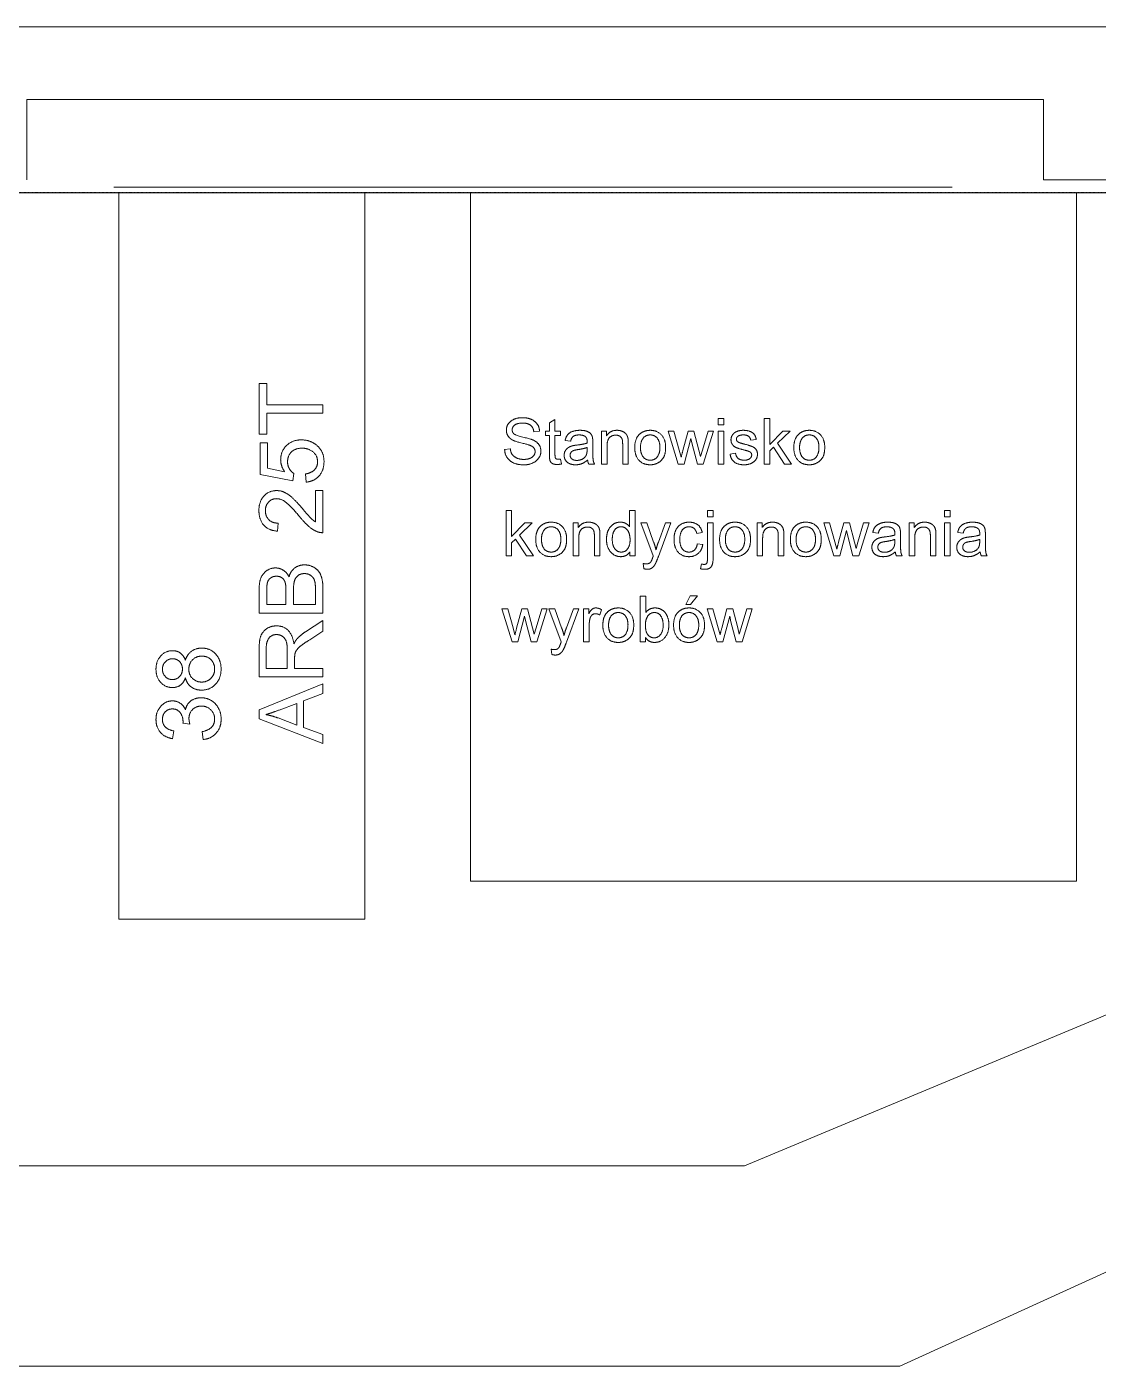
# Model space of a CAD drawing. Header units: millimetres. Extents: x 0 to 134522, y -47271 to 15049.
# Drawn here: x 99234 to 105116, y -36452 to -29100 of the extents above; entities that cross this region are included whole.
import ezdxf

# ---------------------------------------------------------------- set-up
doc = ezdxf.new("R2010")
doc.units = ezdxf.units.MM
doc.header["$MEASUREMENT"] = 0
doc.linetypes.add('DASHED', pattern=[6, 3, -3])
doc.layers.add('Layer0000', color=7, linetype='Continuous', lineweight=20)

msp = doc.modelspace()

# ---------------------------------------------------------------- linework, layer by layer
at = {"layer": 'Layer0000', "color": 7, "linetype": 'Continuous', "lineweight": 20}
for p, q in [((111267.5, -29100), (91318, -29100)), ((99234.9, -29940), (99234.9, -29500)), ((99234.9, -29500), (104814.9, -29500)), ((104814.9, -29500), (104814.9, -29940)), ((104814.9, -29940), (105234.9, -29940))]:
    msp.add_line(p, q, dxfattribs=at)
at = {"layer": 'Layer0000', "color": 7, "linetype": 'Continuous', "lineweight": 5}
for p, q in [((99711.6, -29980.6), (104314.4, -29980.6)), ((99739.7, -30011), (101089.7, -30011)), ((99739.7, -33997.6), (99739.7, -30011)), ((101089.7, -30011), (101089.7, -33997.6)), ((104996.5, -30011), (101669.8, -30011)), ((101669.8, -30011), (101669.8, -33789.9)), ((104996.5, -33789.9), (104996.5, -30011)), ((100509.8, -31336.2), (100509.8, -31058.8)), ((100509.8, -31058.8), (100551.1, -31058.8)), ((100551.1, -31058.8), (100551.1, -31174.6)), ((100551.1, -31174.6), (100859.8, -31174.6)), ((100859.8, -31220.9), (100551.1, -31220.9)), ((100551.1, -31220.9), (100551.1, -31336.2)), ((100859.8, -31220.9), (100859.8, -31174.6)), ((102103.2, -31274), (102133.7, -31255.6)), ((102103.2, -31318.8), (102103.2, -31274)), ((102133.7, -31255.6), (102133.7, -31318.8)), ((103029.6, -31285.3), (103029.6, -31250)), ((103029.6, -31250), (103060.3, -31250)), ((103029.6, -31285.3), (103060.3, -31285.3)), ((103060.3, -31250), (103060.3, -31285.3)), ((103281.8, -31499.9), (103281.8, -31250)), ((103281.8, -31250), (103312.5, -31250)), ((103312.5, -31250), (103312.5, -31392.5)), ((100551.1, -31336.2), (100509.8, -31336.2)), ((100514.6, -31557.8), (100514.6, -31383.7)), ((100514.6, -31383.7), (100555.7, -31383.7)), ((100555.7, -31383.7), (100555.7, -31523.4)), ((102048.8, -31320.4), (102017.1, -31322.8)), ((102080.7, -31342.7), (102080.7, -31318.8)), ((102080.7, -31318.8), (102103.2, -31318.8)), ((102103.2, -31342.7), (102080.7, -31342.7)), ((102103.2, -31446.9), (102103.2, -31342.7)), ((102133.7, -31318.8), (102164.5, -31318.8)), ((102164.5, -31342.7), (102133.7, -31342.7)), ((102133.7, -31342.7), (102133.7, -31448.6)), ((102164.5, -31318.8), (102164.5, -31342.7)), ((102219.4, -31374.6), (102189.4, -31370.5)), ((102341.2, -31383.1), (102341.2, -31424.1)), ((102388.8, -31499.9), (102388.8, -31318.8)), ((102388.8, -31318.8), (102416.4, -31318.8)), ((102416.4, -31318.8), (102416.4, -31344.6)), ((102505.2, -31499.9), (102505.2, -31389.8)), ((102535.9, -31388.6), (102535.9, -31499.9)), ((102810.6, -31499.9), (102755.2, -31318.8)), ((102755.2, -31318.8), (102786.9, -31318.8)), ((102786.9, -31318.8), (102815.7, -31423.4)), ((102835.8, -31424.9), (102864.7, -31318.8)), ((102879.3, -31360.6), (102842.7, -31499.9)), ((102864.7, -31318.8), (102896.2, -31318.8)), ((102886.3, -31391.5), (102879.3, -31360.6)), ((102915.1, -31499.9), (102886.3, -31391.5)), ((102896.2, -31318.8), (102923.3, -31423.9)), ((102942.8, -31423.5), (102973.8, -31318.8)), ((103003.6, -31318.8), (102947, -31499.9)), ((102973.8, -31318.8), (103003.6, -31318.8)), ((103029.6, -31499.9), (103029.6, -31318.8)), ((103029.6, -31318.8), (103060.3, -31318.8)), ((103060.3, -31318.8), (103060.3, -31499.9)), ((103238.3, -31365.6), (103208.2, -31369.7)), ((103312.5, -31392.5), (103385.1, -31318.8)), ((103424.8, -31318.8), (103355.6, -31386)), ((103355.6, -31386), (103431.8, -31499.9)), ((103385.1, -31318.8), (103424.8, -31318.8)), ((101857.3, -31419.6), (101888.5, -31416.9)), ((102310.2, -31409.1), (102310.2, -31420.3)), ((102419.5, -31401), (102419.5, -31499.9)), ((102815.7, -31423.4), (102826.5, -31462.3)), ((102923.3, -31423.9), (102932.4, -31458.5)), ((102932.4, -31458.5), (102942.8, -31423.5)), ((103094.7, -31445.9), (103125, -31441.1)), ((103334.1, -31407.3), (103312.5, -31428.1)), ((103312.5, -31428.1), (103312.5, -31499.9)), ((103394, -31499.9), (103334.1, -31407.3)), ((100555.7, -31523.4), (100649.7, -31542.2)), ((102164.5, -31472.5), (102169, -31499.6)), ((102350.9, -31499.9), (102318.9, -31499.9)), ((102388.8, -31499.9), (102419.5, -31499.9)), ((102535.9, -31499.9), (102505.2, -31499.9)), ((102810.6, -31499.9), (102842.7, -31499.9)), ((102947, -31499.9), (102915.1, -31499.9)), ((103029.6, -31499.9), (103060.3, -31499.9)), ((103281.8, -31499.9), (103312.5, -31499.9)), ((103431.8, -31499.9), (103394, -31499.9)), ((100694.4, -31591.7), (100514.6, -31557.8)), ((100699.6, -31551.3), (100694.4, -31591.7)), ((100768.1, -31599.3), (100764.3, -31554.2)), ((100818.5, -31645.4), (100859.8, -31645.4)), ((100818.5, -31645.4), (100818.5, -31817)), ((100859.8, -31645.4), (100859.8, -31876.7)), ((101864.8, -32004.3), (101864.8, -31754.3)), ((101864.8, -31754.3), (101895.5, -31754.3)), ((101895.5, -31754.3), (101895.5, -31896.9)), ((102543.1, -31844), (102543.1, -31754.3)), ((102543.1, -31754.3), (102573.7, -31754.3)), ((102573.7, -31754.3), (102573.7, -32004.3)), ((102971, -31790), (102971, -31754.3)), ((102971, -31754.3), (103001.7, -31754.3)), ((103001.7, -31754.3), (103001.7, -31790)), ((104272.2, -31789.6), (104272.2, -31754.3)), ((104272.2, -31754.3), (104302.9, -31754.3)), ((104302.9, -31754.3), (104302.9, -31789.6)), ((100614.2, -31824.4), (100609.6, -31868.6)), ((101895.5, -31896.9), (101968.1, -31823.2)), ((102007.9, -31823.2), (101938.6, -31890.4)), ((101968.1, -31823.2), (102007.9, -31823.2)), ((102233.5, -32004.3), (102233.5, -31823.2)), ((102233.5, -31823.2), (102261.1, -31823.2)), ((102261.1, -31823.2), (102261.1, -31849)), ((102673.2, -32004.6), (102604.5, -31823.2)), ((102604.5, -31823.2), (102637.6, -31823.2)), ((102637.6, -31823.2), (102675.3, -31928.1)), ((102701, -31928.8), (102739.7, -31823.2)), ((102770.4, -31823.2), (102701.5, -32007.4)), ((102739.7, -31823.2), (102770.4, -31823.2)), ((102971, -31790), (103001.7, -31790)), ((102971, -32013.5), (102971, -31823.2)), ((102971, -31823.2), (103001.7, -31823.2)), ((103001.7, -31823.2), (103001.7, -32014.2)), ((103243, -32004.3), (103243, -31823.2)), ((103243, -31823.2), (103270.6, -31823.2)), ((103270.6, -31823.2), (103270.6, -31849)), ((103664.8, -32004.3), (103609.4, -31823.2)), ((103609.4, -31823.2), (103641.1, -31823.2)), ((103641.1, -31823.2), (103669.9, -31927.7)), ((103690.1, -31929.3), (103718.9, -31823.2)), ((103718.9, -31823.2), (103750.4, -31823.2)), ((103750.4, -31823.2), (103777.5, -31928.2)), ((103797, -31927.9), (103828, -31823.2)), ((103857.9, -31823.2), (103801.2, -32004.3)), ((103828, -31823.2), (103857.9, -31823.2)), ((104077.8, -32004.3), (104077.8, -31823.2)), ((104077.8, -31823.2), (104105.5, -31823.2)), ((104105.5, -31823.2), (104105.5, -31849)), ((104272.2, -31789.6), (104302.9, -31789.6)), ((104272.2, -32004.3), (104272.2, -31823.2)), ((104272.2, -31823.2), (104302.9, -31823.2)), ((104302.9, -31823.2), (104302.9, -32004.3)), ((101938.6, -31890.4), (102014.9, -32004.3)), ((102264.2, -31905.4), (102264.2, -32004.3)), ((102350, -32004.3), (102350, -31894.1)), ((102380.6, -31892.9), (102380.6, -32004.3)), ((102942, -31876.4), (102912.2, -31881)), ((103273.7, -31905.4), (103273.7, -32004.3)), ((103359.4, -32004.3), (103359.4, -31894.1)), ((103390.1, -31892.9), (103390.1, -32004.3)), ((103733.5, -31865), (103696.9, -32004.3)), ((103740.5, -31895.8), (103733.5, -31865)), ((103769.4, -32004.3), (103740.5, -31895.8)), ((103908.5, -31879), (103878.5, -31874.9)), ((104030.3, -31887.5), (104030.3, -31928.4)), ((104108.5, -31905.4), (104108.5, -32004.3)), ((104194.3, -32004.3), (104194.3, -31894.1)), ((104225, -31892.9), (104225, -32004.3)), ((104374.5, -31879), (104344.5, -31874.9)), ((104496.3, -31887.5), (104496.3, -31928.4)), ((101917.2, -31911.7), (101895.5, -31932.5)), ((101895.5, -31932.5), (101895.5, -32004.3)), ((101977, -32004.3), (101917.2, -31911.7)), ((102914.7, -31938), (102944.9, -31941.9)), ((103669.9, -31927.7), (103680.7, -31966.6)), ((103777.5, -31928.2), (103786.6, -31962.9)), ((103786.6, -31962.9), (103797, -31927.9)), ((103999.2, -31913.4), (103999.2, -31924.7)), ((104465.2, -31913.4), (104465.2, -31924.7)), ((101864.8, -32004.3), (101895.5, -32004.3)), ((102014.9, -32004.3), (101977, -32004.3)), ((102233.5, -32004.3), (102264.2, -32004.3)), ((102380.6, -32004.3), (102350, -32004.3)), ((102545.2, -32004.3), (102545.2, -31981.4)), ((102545.2, -32004.3), (102573.7, -32004.3)), ((102620.6, -32074), (102617.1, -32045.2)), ((102932.2, -32074.5), (102938, -32048.5)), ((103243, -32004.3), (103273.7, -32004.3)), ((103390.1, -32004.3), (103359.4, -32004.3)), ((103664.8, -32004.3), (103696.9, -32004.3)), ((103801.2, -32004.3), (103769.4, -32004.3)), ((104040, -32004.3), (104007.9, -32004.3)), ((104077.8, -32004.3), (104108.5, -32004.3)), ((104225, -32004.3), (104194.3, -32004.3)), ((104272.2, -32004.3), (104302.9, -32004.3)), ((104506, -32004.3), (104473.9, -32004.3)), ((100509.8, -32317.6), (100509.8, -32186.3)), ((100656.9, -32271.2), (100656.9, -32195.6)), ((100698.2, -32190.3), (100698.2, -32271.2)), ((100818.5, -32271.2), (100818.5, -32184.1)), ((100859.8, -32317.6), (100859.8, -32184.1)), ((100551.1, -32201.3), (100551.1, -32271.2)), ((100656.9, -32271.2), (100551.1, -32271.2)), ((100818.5, -32271.2), (100698.2, -32271.2)), ((102601.9, -32474.9), (102601.9, -32225)), ((102601.9, -32225), (102632.5, -32225)), ((102632.5, -32225), (102632.5, -32314.1)), ((102852.7, -32271.3), (102875.4, -32223.6)), ((102852.7, -32271.3), (102878.1, -32271.3)), ((102875.4, -32223.6), (102915.6, -32223.6)), ((102915.6, -32223.6), (102878.1, -32271.3)), ((100859.8, -32317.6), (100509.8, -32317.6)), ((101898.1, -32474.9), (101842.6, -32293.8)), ((101842.6, -32293.8), (101874.4, -32293.8)), ((101874.4, -32293.8), (101903.2, -32398.4)), ((101923.3, -32399.9), (101952.1, -32293.8)), ((101966.8, -32335.6), (101930.1, -32474.9)), ((101952.1, -32293.8), (101983.7, -32293.8)), ((101973.8, -32366.5), (101966.8, -32335.6)), ((101983.7, -32293.8), (102010.8, -32398.9)), ((102030.2, -32398.5), (102061.2, -32293.8)), ((102091.1, -32293.8), (102034.5, -32474.9)), ((102061.2, -32293.8), (102091.1, -32293.8)), ((102168.2, -32475.3), (102099.5, -32293.8)), ((102099.5, -32293.8), (102132.5, -32293.8)), ((102132.5, -32293.8), (102170.2, -32398.7)), ((102196, -32399.4), (102234.7, -32293.8)), ((102265.4, -32293.8), (102196.5, -32478)), ((102234.7, -32293.8), (102265.4, -32293.8)), ((102291.1, -32474.9), (102291.1, -32293.8)), ((102291.1, -32293.8), (102318.8, -32293.8)), ((102318.8, -32293.8), (102318.8, -32321.3)), ((102389.5, -32299.6), (102379, -32328.1)), ((103023.9, -32474.9), (102968.5, -32293.8)), ((102968.5, -32293.8), (103000.2, -32293.8)), ((103000.2, -32293.8), (103029, -32398.4)), ((103049.1, -32399.9), (103077.9, -32293.8)), ((103092.6, -32335.6), (103055.9, -32474.9)), ((103077.9, -32293.8), (103109.5, -32293.8)), ((103099.6, -32366.5), (103092.6, -32335.6)), ((103109.5, -32293.8), (103136.6, -32398.9)), ((103156, -32398.5), (103187.1, -32293.8)), ((103216.9, -32293.8), (103160.3, -32474.9)), ((103187.1, -32293.8), (103216.9, -32293.8)), ((100764.5, -32420.5), (100859.8, -32359.6)), ((100859.8, -32417.8), (100787, -32464.2)), ((100859.8, -32359.6), (100859.8, -32417.8)), ((101903.2, -32398.4), (101913.9, -32437.3)), ((102002.6, -32474.9), (101973.8, -32366.5)), ((102010.8, -32398.9), (102019.8, -32433.5)), ((102019.8, -32433.5), (102030.2, -32398.5)), ((102321.8, -32380.1), (102321.8, -32474.9)), ((103029, -32398.4), (103039.7, -32437.3)), ((103128.4, -32474.9), (103099.6, -32366.5)), ((103136.6, -32398.9), (103145.6, -32433.5)), ((103145.6, -32433.5), (103156, -32398.5)), ((101898.1, -32474.9), (101930.1, -32474.9)), ((102034.5, -32474.9), (102002.6, -32474.9)), ((102291.1, -32474.9), (102321.8, -32474.9)), ((102630.3, -32474.9), (102601.9, -32474.9)), ((102630.3, -32474.9), (102630.3, -32452.3)), ((103023.9, -32474.9), (103055.9, -32474.9)), ((103160.3, -32474.9), (103128.4, -32474.9)), ((100509.8, -32668), (100509.8, -32512.9)), ((100548.5, -32510.9), (100548.5, -32621.7)), ((100664.3, -32621.7), (100664.3, -32522.2)), ((100704.4, -32568), (100704.4, -32621.7)), ((102115.5, -32544.7), (102112.1, -32515.9)), ((100664.3, -32621.7), (100548.5, -32621.7)), ((100704.4, -32621.7), (100859.8, -32621.7)), ((100859.8, -32668), (100859.8, -32621.7)), ((100859.8, -32668), (100509.8, -32668)), ((100509.8, -32848.9), (100859.8, -32705.7)), ((100859.8, -32705.7), (100859.8, -32758.5)), ((100859.8, -32758.5), (100753.8, -32799.3)), ((100509.8, -32898.8), (100509.8, -32848.9)), ((100716.1, -32813.6), (100619.2, -32850.1)), ((100716.1, -32932.3), (100716.1, -32813.6)), ((100753.8, -32799.3), (100753.8, -32945.6)), ((100129.1, -32927.2), (100091.4, -32922.5)), ((100859.8, -33033.2), (100509.8, -32898.8)), ((100716.1, -32932.3), (100613.4, -32893.8)), ((100041.8, -32964.7), (100034.1, -33007.7)), ((100202.4, -33012), (100196.7, -32969)), ((100753.8, -32945.6), (100859.8, -32984.1)), ((100859.8, -33033.2), (100859.8, -32984.1)), ((101669.8, -33789.9), (104996.5, -33789.9)), ((101089.7, -33997.6), (99739.7, -33997.6)), ((103173.4, -35351.7), (106107.9, -34128.7)), ((104026.4, -36451.7), (106706.9, -35228.7)), ((90355.2, -35351.7), (103173.4, -35351.7)), ((90954.2, -36451.7), (104026.4, -36451.7))]:
    msp.add_line(p, q, dxfattribs=at)
at = {"layer": 'Layer0000', "color": 6, "linetype": 'DASHED', "lineweight": 30, "true_color": 0xff00ff}
msp.add_line((111235, -30011), (69010, -30011), dxfattribs=at)
at = {"layer": 'Layer0000', "color": 5, "linetype": 'Continuous', "lineweight": 20, "true_color": 0x0000ff}
msp.add_line((111235, -30011), (69010, -30011), dxfattribs=at)
at = {"layer": 'Layer0000', "color": 7, "linetype": 'Continuous', "lineweight": 5}
for points, knots in [([(101866.9, -31314.6), (101866.9, -31295.7), (101888.3, -31262.7), (101929.6, -31245.7), (101954.8, -31245.7)], [0, 0, 0, 0.274583, 0.670454, 1, 1, 1]), ([(101902.3, -31369), (101884.4, -31359.6), (101866.9, -31331.8), (101866.9, -31314.6)], [0, 0, 0, 0.514483, 1, 1, 1]), ([(101956.2, -31274.9), (101926.2, -31274.9), (101898.7, -31296.9), (101898.7, -31312.4)], [0, 0, 0, 0.562533, 1, 1, 1]), ([(101954.8, -31245.7), (101982.6, -31245.7), (102025.1, -31263.6), (102047.9, -31298.4), (102048.8, -31320.4)], [0, 0, 0, 0.328032, 0.717448, 1, 1, 1]), ([(102017.1, -31322.8), (102014.5, -31299.1), (101985, -31274.9), (101956.2, -31274.9)], [0, 0, 0, 0.480701, 1, 1, 1]), ([(102189.4, -31370.5), (102193.5, -31351.2), (102212.3, -31327.5), (102247.7, -31314.8), (102271.1, -31314.8)], [0, 0, 0, 0.279039, 0.658703, 1, 1, 1]), ([(102271.1, -31314.8), (102294.3, -31314.8), (102323.3, -31325.7), (102336.9, -31342.2), (102339.7, -31354.8)], [0, 0, 0, 0.384344, 0.756263, 1, 1, 1]), ([(102474, -31314.8), (102490.4, -31314.8), (102517.8, -31326.5), (102531.5, -31345.6), (102534.2, -31358.7)], [0, 0, 0, 0.338853, 0.729732, 1, 1, 1]), ([(102656.5, -31314.8), (102693.8, -31314.8), (102741.2, -31363.7), (102741.2, -31406.8)], [0, 0, 0, 0.486625, 1, 1, 1]), ([(103120.4, -31327.4), (103127.6, -31322.1), (103152.3, -31314.8), (103166.5, -31314.8)], [0, 0, 0, 0.464813, 1, 1, 1]), ([(103166.5, -31314.8), (103187.8, -31314.8), (103220, -31327), (103235.4, -31348), (103238.3, -31365.6)], [0, 0, 0, 0.348614, 0.726427, 1, 1, 1]), ([(103529.7, -31314.8), (103567.1, -31314.8), (103614.5, -31363.7), (103614.5, -31406.8)], [0, 0, 0, 0.486625, 1, 1, 1]), ([(100627.8, -31476.1), (100627.8, -31430.3), (100691.3, -31367.3), (100741.2, -31367.3)], [0, 0, 0, 0.49261, 1, 1, 1]), ([(101995.1, -31396.8), (101985, -31392.9), (101916.1, -31376.3), (101902.3, -31369)], [0, 0, 0, 0.485605, 1, 1, 1]), ([(101908.5, -31334.5), (101918, -31343.2), (101998.7, -31361.5), (102013.7, -31368.3)], [0, 0, 0, 0.490842, 1, 1, 1]), ([(102013.7, -31368.3), (102035.5, -31378.4), (102056.3, -31409.2), (102056.3, -31429.3)], [0, 0, 0, 0.516491, 1, 1, 1]), ([(102266.7, -31340.2), (102245, -31340.2), (102224.4, -31355.3), (102219.4, -31374.6)], [0, 0, 0, 0.509496, 1, 1, 1]), ([(102467.5, -31341.4), (102447.9, -31341.4), (102419.5, -31366.3), (102419.5, -31401)], [0, 0, 0, 0.441647, 1, 1, 1]), ([(102505.2, -31389.8), (102505.2, -31371), (102498.1, -31352.4), (102479.8, -31341.4), (102467.5, -31341.4)], [0, 0, 0, 0.340549, 0.703919, 1, 1, 1]), ([(102656.5, -31340.2), (102633.4, -31340.2), (102603.1, -31374.6), (102603.1, -31409.4)], [0, 0, 0, 0.460684, 1, 1, 1]), ([(102709.7, -31408.4), (102709.7, -31374.8), (102679.1, -31340.2), (102656.5, -31340.2)], [0, 0, 0, 0.536727, 1, 1, 1]), ([(103099.8, -31366.9), (103099.8, -31354.8), (103110.9, -31334.2), (103120.4, -31327.4)], [0, 0, 0, 0.502626, 1, 1, 1]), ([(103173.1, -31423.2), (103139.4, -31414.7), (103113.3, -31402.2), (103099.8, -31380.2), (103099.8, -31366.9)], [0, 0, 0, 0.404565, 0.751817, 1, 1, 1]), ([(103168.7, -31340), (103147.5, -31340), (103129.5, -31354), (103129.5, -31363.4)], [0, 0, 0, 0.577175, 1, 1, 1]), ([(103208.2, -31369.7), (103206.2, -31355.7), (103186.6, -31340), (103168.7, -31340)], [0, 0, 0, 0.477063, 1, 1, 1]), ([(103172.1, -31390.1), (103204.7, -31398.8), (103230.4, -31409.9), (103245.1, -31431), (103245.1, -31446.7)], [0, 0, 0, 0.393448, 0.736056, 1, 1, 1]), ([(103529.7, -31340.2), (103506.7, -31340.2), (103476.4, -31374.6), (103476.4, -31409.4)], [0, 0, 0, 0.460684, 1, 1, 1]), ([(103582.9, -31408.4), (103582.9, -31374.8), (103552.4, -31340.2), (103529.7, -31340.2)], [0, 0, 0, 0.536727, 1, 1, 1]), ([(100745, -31412.9), (100708.2, -31412.9), (100665.7, -31454.2), (100665.7, -31487.6)], [0, 0, 0, 0.508857, 1, 1, 1]), ([(100830.4, -31486.9), (100830.4, -31455.8), (100783.6, -31412.9), (100745, -31412.9)], [0, 0, 0, 0.480588, 1, 1, 1]), ([(101963.9, -31504.2), (101929.9, -31504.2), (101884.1, -31484.4), (101858, -31444.7), (101857.3, -31419.6)], [0, 0, 0, 0.330292, 0.714122, 1, 1, 1]), ([(101888.5, -31416.9), (101890.7, -31435.7), (101906.9, -31459.7), (101941, -31474.5), (101962.3, -31474.5)], [0, 0, 0, 0.277453, 0.660969, 1, 1, 1]), ([(101962.3, -31474.5), (101981.3, -31474.5), (102010.3, -31463.3), (102024.4, -31443.7), (102024.4, -31432.1)], [0, 0, 0, 0.354567, 0.74639, 1, 1, 1]), ([(102056.3, -31429.3), (102056.3, -31449.3), (102033.4, -31484.6), (101990.6, -31504.2), (101963.9, -31504.2)], [0, 0, 0, 0.275578, 0.671741, 1, 1, 1]), ([(102024.4, -31432.1), (102024.4, -31420.3), (102010.8, -31402.7), (101995.1, -31396.8)], [0, 0, 0, 0.465635, 1, 1, 1]), ([(102145.8, -31502.3), (102129.1, -31502.3), (102110.7, -31491.8), (102103.2, -31474.5), (102103.2, -31446.9)], [0, 0, 0, 0.305094, 0.626866, 1, 1, 1]), ([(102133.7, -31448.6), (102133.7, -31461.7), (102136.9, -31469.2), (102144.3, -31473.7), (102151.1, -31473.7)], [0, 0, 0, 0.39868, 0.711985, 1, 1, 1]), ([(102184.1, -31452.2), (102184.1, -31438.9), (102196.2, -31416.9), (102215.9, -31403.6), (102228.1, -31400.2)], [0, 0, 0, 0.310629, 0.70532, 1, 1, 1]), ([(102246, -31504), (102216.2, -31504), (102184.1, -31474.9), (102184.1, -31452.2)], [0, 0, 0, 0.525729, 1, 1, 1]), ([(102260, -31420.6), (102241.1, -31423.4), (102225.4, -31430.2), (102216.9, -31443.3), (102216.9, -31451.3)], [0, 0, 0, 0.390986, 0.744549, 1, 1, 1]), ([(102216.9, -31451.3), (102216.9, -31463.6), (102235.5, -31480), (102253.4, -31480)], [0, 0, 0, 0.464698, 1, 1, 1]), ([(102253.4, -31480), (102271.1, -31480), (102298.7, -31464.5), (102305.2, -31451)], [0, 0, 0, 0.514503, 1, 1, 1]), ([(102341.2, -31424.1), (102341.2, -31466.9), (102345.1, -31489.5), (102350.9, -31499.9)], [0, 0, 0, 0.653322, 1, 1, 1]), ([(102656.5, -31504), (102618.4, -31504), (102571.5, -31455.3), (102571.5, -31409.4)], [0, 0, 0, 0.48211, 1, 1, 1]), ([(102603.1, -31409.4), (102603.1, -31444.2), (102633.4, -31478.8), (102656.5, -31478.8)], [0, 0, 0, 0.539249, 1, 1, 1]), ([(102741.2, -31406.8), (102741.2, -31441.8), (102720.2, -31481.9), (102680.2, -31504), (102656.5, -31504)], [0, 0, 0, 0.333129, 0.711283, 1, 1, 1]), ([(102656.5, -31478.8), (102679.3, -31478.8), (102709.7, -31444), (102709.7, -31408.4)], [0, 0, 0, 0.457603, 1, 1, 1]), ([(103172.1, -31504), (103136.8, -31504), (103099.8, -31474.7), (103094.7, -31445.9)], [0, 0, 0, 0.51896, 1, 1, 1]), ([(103125, -31441.1), (103127.6, -31459.4), (103151, -31478.8), (103171.9, -31478.8)], [0, 0, 0, 0.487276, 1, 1, 1]), ([(103171.9, -31478.8), (103193.1, -31478.8), (103213.5, -31461.6), (103213.5, -31450)], [0, 0, 0, 0.555374, 1, 1, 1]), ([(103245.1, -31446.7), (103245.1, -31462.1), (103227.2, -31489.2), (103193.4, -31504), (103172.1, -31504)], [0, 0, 0, 0.272733, 0.668223, 1, 1, 1]), ([(103529.7, -31504), (103491.7, -31504), (103444.8, -31455.3), (103444.8, -31409.4)], [0, 0, 0, 0.48211, 1, 1, 1]), ([(103476.4, -31409.4), (103476.4, -31444.2), (103506.7, -31478.8), (103529.7, -31478.8)], [0, 0, 0, 0.539249, 1, 1, 1]), ([(103614.5, -31406.8), (103614.5, -31441.8), (103593.5, -31481.9), (103553.4, -31504), (103529.7, -31504)], [0, 0, 0, 0.333129, 0.711283, 1, 1, 1]), ([(103529.7, -31478.8), (103552.6, -31478.8), (103582.9, -31444), (103582.9, -31408.4)], [0, 0, 0, 0.457603, 1, 1, 1]), ([(100665.7, -31487.6), (100665.7, -31508.3), (100684.6, -31541.8), (100699.6, -31551.3)], [0, 0, 0, 0.51281, 1, 1, 1]), ([(100764.3, -31554.2), (100797.3, -31549.2), (100830.4, -31512.6), (100830.4, -31486.9)], [0, 0, 0, 0.523897, 1, 1, 1]), ([(100865.8, -31486.9), (100865.8, -31534.6), (100812.3, -31595), (100768.1, -31599.3)], [0, 0, 0, 0.506654, 1, 1, 1]), ([(102312.7, -31477.6), (102295.7, -31492.1), (102264.1, -31504), (102246, -31504)], [0, 0, 0, 0.51995, 1, 1, 1]), ([(100508.4, -31754.9), (100508.4, -31704.6), (100564.3, -31645.8), (100605.6, -31645.8)], [0, 0, 0, 0.517873, 1, 1, 1]), ([(100605.6, -31645.8), (100626.6, -31645.8), (100667.1, -31663), (100712, -31702.9), (100751.2, -31749.2)], [0, 0, 0, 0.224529, 0.58368, 1, 1, 1]), ([(100609.6, -31868.6), (100560.2, -31864), (100508.4, -31804.8), (100508.4, -31754.9)], [0, 0, 0, 0.499474, 1, 1, 1]), ([(100604.6, -31690), (100579.1, -31690), (100544, -31726.5), (100544, -31755.9)], [0, 0, 0, 0.487772, 1, 1, 1]), ([(100544, -31755.9), (100544, -31786.9), (100581.2, -31824.2), (100614.2, -31824.4)], [0, 0, 0, 0.494352, 1, 1, 1]), ([(100730.4, -31787.2), (100683.6, -31730.1), (100629, -31690), (100604.6, -31690)], [0, 0, 0, 0.605753, 1, 1, 1]), ([(100751.2, -31749.2), (100783.6, -31787.9), (100806.8, -31809.8), (100818.5, -31817)], [0, 0, 0, 0.643624, 1, 1, 1]), ([(100830, -31871.7), (100806.3, -31862.8), (100760.5, -31823.9), (100730.4, -31787.2)], [0, 0, 0, 0.442301, 1, 1, 1]), ([(102112.8, -31819.1), (102150.1, -31819.1), (102197.5, -31868.1), (102197.5, -31911.2)], [0, 0, 0, 0.486625, 1, 1, 1]), ([(102318.7, -31819.1), (102335.1, -31819.1), (102362.6, -31830.9), (102376.2, -31850), (102378.9, -31863.1)], [0, 0, 0, 0.338853, 0.729732, 1, 1, 1]), ([(102416.6, -31913.9), (102416.6, -31886.8), (102434.7, -31842.6), (102470.8, -31819.1), (102493.2, -31819.1)], [0, 0, 0, 0.32373, 0.716767, 1, 1, 1]), ([(102493.2, -31819.1), (102509.6, -31819.1), (102535.1, -31832.9), (102543.1, -31844)], [0, 0, 0, 0.515262, 1, 1, 1]), ([(102787.2, -31914.4), (102787.2, -31885.1), (102806.6, -31841.1), (102846.3, -31819.1), (102869.7, -31819.1)], [0, 0, 0, 0.322997, 0.713092, 1, 1, 1]), ([(102869.7, -31819.1), (102899.2, -31819.1), (102936.7, -31849), (102942, -31876.4)], [0, 0, 0, 0.505027, 1, 1, 1]), ([(103122.3, -31819.1), (103159.6, -31819.1), (103207, -31868.1), (103207, -31911.2)], [0, 0, 0, 0.486625, 1, 1, 1]), ([(103328.2, -31819.1), (103344.6, -31819.1), (103372.1, -31830.9), (103385.7, -31850), (103388.4, -31863.1)], [0, 0, 0, 0.338853, 0.729732, 1, 1, 1]), ([(103510.7, -31819.1), (103548, -31819.1), (103595.4, -31868.1), (103595.4, -31911.2)], [0, 0, 0, 0.486625, 1, 1, 1]), ([(103878.5, -31874.9), (103882.6, -31855.6), (103901.4, -31831.9), (103936.8, -31819.1), (103960.2, -31819.1)], [0, 0, 0, 0.279039, 0.658703, 1, 1, 1]), ([(103960.2, -31819.1), (103983.4, -31819.1), (104012.4, -31830), (104026, -31846.6), (104028.7, -31859.2)], [0, 0, 0, 0.384344, 0.756263, 1, 1, 1]), ([(104163.1, -31819.1), (104179.5, -31819.1), (104206.9, -31830.9), (104220.6, -31850), (104223.3, -31863.1)], [0, 0, 0, 0.338853, 0.729732, 1, 1, 1]), ([(104344.5, -31874.9), (104348.6, -31855.6), (104367.3, -31831.9), (104402.8, -31819.1), (104426.2, -31819.1)], [0, 0, 0, 0.279039, 0.658703, 1, 1, 1]), ([(104426.2, -31819.1), (104449.4, -31819.1), (104478.4, -31830), (104492, -31846.6), (104494.7, -31859.2)], [0, 0, 0, 0.384344, 0.756263, 1, 1, 1]), ([(102112.8, -31844.5), (102089.8, -31844.5), (102059.4, -31879), (102059.4, -31913.7)], [0, 0, 0, 0.460684, 1, 1, 1]), ([(102166, -31912.7), (102166, -31879.1), (102135.4, -31844.5), (102112.8, -31844.5)], [0, 0, 0, 0.536727, 1, 1, 1]), ([(102312.3, -31845.7), (102292.7, -31845.7), (102264.2, -31870.6), (102264.2, -31905.4)], [0, 0, 0, 0.441647, 1, 1, 1]), ([(102350, -31894.1), (102350, -31875.4), (102342.8, -31856.8), (102324.5, -31845.7), (102312.3, -31845.7)], [0, 0, 0, 0.340549, 0.703919, 1, 1, 1]), ([(102496.1, -31844.5), (102475.6, -31844.5), (102448.2, -31877.9), (102448.2, -31913.9)], [0, 0, 0, 0.445723, 1, 1, 1]), ([(102545.7, -31916.5), (102545.7, -31879.3), (102517.1, -31844.5), (102496.1, -31844.5)], [0, 0, 0, 0.554622, 1, 1, 1]), ([(102870.9, -31844.3), (102847.7, -31844.3), (102818.7, -31877.6), (102818.7, -31913.6)], [0, 0, 0, 0.456618, 1, 1, 1]), ([(102912.2, -31881), (102907.9, -31862.8), (102886.3, -31844.3), (102870.9, -31844.3)], [0, 0, 0, 0.518638, 1, 1, 1]), ([(103122.3, -31844.5), (103099.2, -31844.5), (103068.9, -31879), (103068.9, -31913.7)], [0, 0, 0, 0.460684, 1, 1, 1]), ([(103175.5, -31912.7), (103175.5, -31879.1), (103144.9, -31844.5), (103122.3, -31844.5)], [0, 0, 0, 0.536727, 1, 1, 1]), ([(103321.8, -31845.7), (103302.2, -31845.7), (103273.7, -31870.6), (103273.7, -31905.4)], [0, 0, 0, 0.441647, 1, 1, 1]), ([(103359.4, -31894.1), (103359.4, -31875.4), (103352.3, -31856.8), (103334, -31845.7), (103321.8, -31845.7)], [0, 0, 0, 0.340549, 0.703919, 1, 1, 1]), ([(103510.7, -31844.5), (103487.7, -31844.5), (103457.3, -31879), (103457.3, -31913.7)], [0, 0, 0, 0.460684, 1, 1, 1]), ([(103563.9, -31912.7), (103563.9, -31879.1), (103533.4, -31844.5), (103510.7, -31844.5)], [0, 0, 0, 0.536727, 1, 1, 1]), ([(103873.2, -31956.5), (103873.2, -31943.2), (103885.3, -31921.3), (103904.9, -31908), (103917.2, -31904.5)], [0, 0, 0, 0.310629, 0.70532, 1, 1, 1]), ([(103955.7, -31844.5), (103934.1, -31844.5), (103913.5, -31859.7), (103908.5, -31879)], [0, 0, 0, 0.509496, 1, 1, 1]), ([(104156.6, -31845.7), (104137, -31845.7), (104108.5, -31870.6), (104108.5, -31905.4)], [0, 0, 0, 0.441647, 1, 1, 1]), ([(104194.3, -31894.1), (104194.3, -31875.4), (104187.1, -31856.8), (104168.9, -31845.7), (104156.6, -31845.7)], [0, 0, 0, 0.340549, 0.703919, 1, 1, 1]), ([(104339.2, -31956.5), (104339.2, -31943.2), (104351.3, -31921.3), (104370.9, -31908), (104383.2, -31904.5)], [0, 0, 0, 0.310629, 0.70532, 1, 1, 1]), ([(104421.7, -31844.5), (104400.1, -31844.5), (104379.5, -31859.7), (104374.5, -31879)], [0, 0, 0, 0.509496, 1, 1, 1]), ([(102112.8, -32008.4), (102074.7, -32008.4), (102027.9, -31959.6), (102027.9, -31913.7)], [0, 0, 0, 0.48211, 1, 1, 1]), ([(102059.4, -31913.7), (102059.4, -31948.5), (102089.8, -31983.1), (102112.8, -31983.1)], [0, 0, 0, 0.539249, 1, 1, 1]), ([(102197.5, -31911.2), (102197.5, -31946.1), (102176.5, -31986.2), (102136.5, -32008.4), (102112.8, -32008.4)], [0, 0, 0, 0.333129, 0.711283, 1, 1, 1]), ([(102112.8, -31983.1), (102135.6, -31983.1), (102166, -31948.4), (102166, -31912.7)], [0, 0, 0, 0.457603, 1, 1, 1]), ([(102494.5, -32008.4), (102472.9, -32008.4), (102436.6, -31984.5), (102416.6, -31941.7), (102416.6, -31913.9)], [0, 0, 0, 0.282121, 0.675004, 1, 1, 1]), ([(102448.2, -31913.9), (102448.2, -31948.7), (102477.5, -31983.1), (102497.4, -31983.1)], [0, 0, 0, 0.551078, 1, 1, 1]), ([(102497.4, -31983.1), (102517.6, -31983.1), (102545.7, -31950.2), (102545.7, -31916.5)], [0, 0, 0, 0.451445, 1, 1, 1]), ([(102869.5, -32008.4), (102832.4, -32008.4), (102787.2, -31959.8), (102787.2, -31914.4)], [0, 0, 0, 0.480986, 1, 1, 1]), ([(102818.7, -31913.6), (102818.7, -31950.1), (102846.7, -31983.1), (102869.2, -31983.1)], [0, 0, 0, 0.548009, 1, 1, 1]), ([(102869.2, -31983.1), (102887.3, -31983.1), (102911.5, -31961), (102914.7, -31938)], [0, 0, 0, 0.47583, 1, 1, 1]), ([(102944.9, -31941.9), (102940, -31973.1), (102899.2, -32008.4), (102869.5, -32008.4)], [0, 0, 0, 0.50569, 1, 1, 1]), ([(103122.3, -32008.4), (103084.2, -32008.4), (103037.3, -31959.6), (103037.3, -31913.7)], [0, 0, 0, 0.48211, 1, 1, 1]), ([(103068.9, -31913.7), (103068.9, -31948.5), (103099.2, -31983.1), (103122.3, -31983.1)], [0, 0, 0, 0.539249, 1, 1, 1]), ([(103207, -31911.2), (103207, -31946.1), (103186, -31986.2), (103146, -32008.4), (103122.3, -32008.4)], [0, 0, 0, 0.333129, 0.711283, 1, 1, 1]), ([(103122.3, -31983.1), (103145.1, -31983.1), (103175.5, -31948.4), (103175.5, -31912.7)], [0, 0, 0, 0.457603, 1, 1, 1]), ([(103510.7, -32008.4), (103472.7, -32008.4), (103425.8, -31959.6), (103425.8, -31913.7)], [0, 0, 0, 0.48211, 1, 1, 1]), ([(103457.3, -31913.7), (103457.3, -31948.5), (103487.7, -31983.1), (103510.7, -31983.1)], [0, 0, 0, 0.539249, 1, 1, 1]), ([(103595.4, -31911.2), (103595.4, -31946.1), (103574.5, -31986.2), (103534.4, -32008.4), (103510.7, -32008.4)], [0, 0, 0, 0.333129, 0.711283, 1, 1, 1]), ([(103510.7, -31983.1), (103533.5, -31983.1), (103563.9, -31948.4), (103563.9, -31912.7)], [0, 0, 0, 0.457603, 1, 1, 1]), ([(103935.1, -32008.4), (103905.3, -32008.4), (103873.2, -31979.2), (103873.2, -31956.5)], [0, 0, 0, 0.525729, 1, 1, 1]), ([(103949.1, -31925), (103930.2, -31927.7), (103914.5, -31934.6), (103906, -31947.7), (103906, -31955.7)], [0, 0, 0, 0.390986, 0.744549, 1, 1, 1]), ([(103906, -31955.7), (103906, -31968), (103924.5, -31984.3), (103942.4, -31984.3)], [0, 0, 0, 0.464698, 1, 1, 1]), ([(103942.4, -31984.3), (103960.2, -31984.3), (103987.8, -31968.8), (103994.3, -31955.4)], [0, 0, 0, 0.514503, 1, 1, 1]), ([(104030.3, -31928.4), (104030.3, -31971.2), (104034.2, -31993.9), (104040, -32004.3)], [0, 0, 0, 0.653322, 1, 1, 1]), ([(104401.1, -32008.4), (104371.3, -32008.4), (104339.2, -31979.2), (104339.2, -31956.5)], [0, 0, 0, 0.525729, 1, 1, 1]), ([(104415.1, -31925), (104396.2, -31927.7), (104380.5, -31934.6), (104372, -31947.7), (104372, -31955.7)], [0, 0, 0, 0.390986, 0.744549, 1, 1, 1]), ([(104372, -31955.7), (104372, -31968), (104390.5, -31984.3), (104408.4, -31984.3)], [0, 0, 0, 0.464698, 1, 1, 1]), ([(104408.4, -31984.3), (104426.2, -31984.3), (104453.8, -31968.8), (104460.3, -31955.4)], [0, 0, 0, 0.514503, 1, 1, 1]), ([(104496.3, -31928.4), (104496.3, -31971.2), (104500.2, -31993.9), (104506, -32004.3)], [0, 0, 0, 0.653322, 1, 1, 1]), ([(100673.6, -32119.2), (100682.9, -32087.4), (100727.8, -32053.3), (100758.3, -32053.3)], [0, 0, 0, 0.507171, 1, 1, 1]), ([(100758.3, -32053.3), (100782.9, -32053.3), (100825.2, -32074.1), (100848.1, -32104.6), (100859.8, -32150.7), (100859.8, -32184.1)], [0, 0, 0, 0.221457, 0.484958, 0.749856, 1, 1, 1]), ([(102634.7, -32047.9), (102644.9, -32047.9), (102657.2, -32041.1), (102661.1, -32035)], [0, 0, 0, 0.532315, 1, 1, 1]), ([(102684.3, -32048.5), (102676.1, -32063.6), (102655, -32077.8), (102640.3, -32077.8)], [0, 0, 0, 0.515567, 1, 1, 1]), ([(102952.4, -32050.8), (102961.8, -32050.8), (102971, -32038.4), (102971, -32013.5)], [0, 0, 0, 0.381082, 1, 1, 1]), ([(104001.8, -31982), (103984.7, -31996.5), (103953.2, -32008.4), (103935.1, -32008.4)], [0, 0, 0, 0.51995, 1, 1, 1]), ([(104467.8, -31982), (104450.7, -31996.5), (104419.2, -32008.4), (104401.1, -32008.4)], [0, 0, 0, 0.51995, 1, 1, 1]), ([(100509.8, -32186.3), (100509.8, -32146.2), (100531.1, -32097.7), (100575.2, -32070.2), (100599.3, -32070.2)], [0, 0, 0, 0.339428, 0.722267, 1, 1, 1]), ([(100604.8, -32115.8), (100587.4, -32115.8), (100560.9, -32132.5), (100551.1, -32163.6), (100551.1, -32201.3)], [0, 0, 0, 0.266592, 0.61582, 1, 1, 1]), ([(100599.3, -32070.2), (100621.8, -32070.2), (100661.4, -32094.6), (100673.6, -32119.2)], [0, 0, 0, 0.482517, 1, 1, 1]), ([(100652.8, -32151.4), (100647.6, -32133.7), (100623.2, -32115.8), (100604.8, -32115.8)], [0, 0, 0, 0.500242, 1, 1, 1]), ([(100758.3, -32101.3), (100738.8, -32101.3), (100709.9, -32121.3), (100698.2, -32156.9), (100698.2, -32190.3)], [0, 0, 0, 0.276163, 0.642477, 1, 1, 1]), ([(100816.8, -32152.6), (100814, -32136.6), (100800.6, -32115.1), (100775.1, -32101.3), (100758.3, -32101.3)], [0, 0, 0, 0.293288, 0.676973, 1, 1, 1]), ([(102318.8, -32321.3), (102329.3, -32302), (102347.2, -32289.8), (102358, -32289.8)], [0, 0, 0, 0.573787, 1, 1, 1]), ([(102356.5, -32321.5), (102346.4, -32321.5), (102330.4, -32333.6), (102327, -32344.3)], [0, 0, 0, 0.490155, 1, 1, 1]), ([(102481.3, -32315.2), (102458.3, -32315.2), (102427.9, -32349.6), (102427.9, -32384.4)], [0, 0, 0, 0.460684, 1, 1, 1]), ([(102481.3, -32289.8), (102518.6, -32289.8), (102566, -32338.7), (102566, -32381.8)], [0, 0, 0, 0.486625, 1, 1, 1]), ([(102534.5, -32383.4), (102534.5, -32349.8), (102504, -32315.2), (102481.3, -32315.2)], [0, 0, 0, 0.536727, 1, 1, 1]), ([(102679.4, -32315), (102659.3, -32315), (102630, -32349.9), (102630, -32383)], [0, 0, 0, 0.45515, 1, 1, 1]), ([(102727.5, -32384.2), (102727.5, -32348.8), (102699.4, -32315), (102679.4, -32315)], [0, 0, 0, 0.554133, 1, 1, 1]), ([(102682.2, -32289.8), (102698.9, -32289.8), (102728.7, -32303.2), (102748, -32327.6), (102758.9, -32362.1), (102758.9, -32381.7)], [0, 0, 0, 0.209344, 0.479508, 0.76403, 1, 1, 1]), ([(102869.7, -32315.2), (102846.7, -32315.2), (102816.4, -32349.6), (102816.4, -32384.4)], [0, 0, 0, 0.460684, 1, 1, 1]), ([(102869.7, -32289.8), (102907.1, -32289.8), (102954.5, -32338.7), (102954.5, -32381.8)], [0, 0, 0, 0.486625, 1, 1, 1]), ([(102922.9, -32383.4), (102922.9, -32349.8), (102892.4, -32315.2), (102869.7, -32315.2)], [0, 0, 0, 0.536727, 1, 1, 1]), ([(100509.8, -32512.9), (100509.8, -32466.1), (100528.7, -32417.4), (100576.4, -32388.2), (100605.3, -32388.2)], [0, 0, 0, 0.339118, 0.709523, 1, 1, 1]), ([(100605.3, -32388.2), (100642.6, -32388.2), (100693.6, -32436.5), (100700.6, -32486.8)], [0, 0, 0, 0.470243, 1, 1, 1]), ([(102481.3, -32479), (102443.3, -32479), (102396.4, -32430.3), (102396.4, -32384.4)], [0, 0, 0, 0.48211, 1, 1, 1]), ([(102427.9, -32384.4), (102427.9, -32419.2), (102458.3, -32453.8), (102481.3, -32453.8)], [0, 0, 0, 0.539249, 1, 1, 1]), ([(102566, -32381.8), (102566, -32416.8), (102545.1, -32456.9), (102505, -32479), (102481.3, -32479)], [0, 0, 0, 0.333129, 0.711283, 1, 1, 1]), ([(102481.3, -32453.8), (102504.2, -32453.8), (102534.5, -32419), (102534.5, -32383.4)], [0, 0, 0, 0.457603, 1, 1, 1]), ([(102678.1, -32453.8), (102698.2, -32453.8), (102727.5, -32418.8), (102727.5, -32384.2)], [0, 0, 0, 0.450364, 1, 1, 1]), ([(102758.9, -32381.7), (102758.9, -32428.2), (102712.9, -32479), (102680.6, -32479)], [0, 0, 0, 0.533172, 1, 1, 1]), ([(102869.7, -32479), (102831.7, -32479), (102784.8, -32430.3), (102784.8, -32384.4)], [0, 0, 0, 0.48211, 1, 1, 1]), ([(102816.4, -32384.4), (102816.4, -32419.2), (102846.7, -32453.8), (102869.7, -32453.8)], [0, 0, 0, 0.539249, 1, 1, 1]), ([(102954.5, -32381.8), (102954.5, -32416.8), (102933.5, -32456.9), (102893.4, -32479), (102869.7, -32479)], [0, 0, 0, 0.333129, 0.711283, 1, 1, 1]), ([(102869.7, -32453.8), (102892.6, -32453.8), (102922.9, -32419), (102922.9, -32383.4)], [0, 0, 0, 0.457603, 1, 1, 1]), ([(100605.3, -32436), (100580.5, -32436), (100548.5, -32472), (100548.5, -32510.9)], [0, 0, 0, 0.45602, 1, 1, 1]), ([(100664.3, -32522.2), (100664.3, -32490.4), (100651.2, -32454.6), (100622.3, -32436), (100605.3, -32436)], [0, 0, 0, 0.360791, 0.735092, 1, 1, 1]), ([(100787, -32464.2), (100755.5, -32484.4), (100722.1, -32510.7), (100708.7, -32531.5), (100706.1, -32542.2)], [0, 0, 0, 0.4372, 0.804545, 1, 1, 1]), ([(99943.4, -32626.2), (99943.4, -32580.4), (99996.6, -32524.5), (100034.8, -32524.5)], [0, 0, 0, 0.516024, 1, 1, 1]), ([(100034.8, -32524.5), (100059.2, -32524.5), (100095.2, -32550.1), (100105, -32576.1)], [0, 0, 0, 0.48772, 1, 1, 1]), ([(100105, -32576.1), (100115.5, -32543.9), (100162.3, -32510.2), (100194.8, -32510.2)], [0, 0, 0, 0.503939, 1, 1, 1]), ([(100194.8, -32510.2), (100239.7, -32510.2), (100300.8, -32573.7), (100300.8, -32625.5)], [0, 0, 0, 0.487319, 1, 1, 1]), ([(100265.4, -32625), (100265.4, -32594.2), (100225.8, -32554.1), (100195.3, -32554.1)], [0, 0, 0, 0.500686, 1, 1, 1]), ([(102129.6, -32518.6), (102139.9, -32518.6), (102152.1, -32511.8), (102156.1, -32505.6)], [0, 0, 0, 0.532315, 1, 1, 1]), ([(102179.3, -32519.1), (102171.1, -32534.3), (102149.9, -32548.4), (102135.3, -32548.4)], [0, 0, 0, 0.515567, 1, 1, 1]), ([(100033.6, -32726.7), (99995.4, -32726.7), (99943.4, -32671.8), (99943.4, -32626.2)], [0, 0, 0, 0.484261, 1, 1, 1]), ([(100034.6, -32568.7), (100011, -32568.7), (99978.7, -32601.4), (99978.7, -32625.7)], [0, 0, 0, 0.497436, 1, 1, 1]), ([(99978.7, -32625.7), (99978.7, -32650.3), (100010.2, -32682.8), (100032.2, -32682.8)], [0, 0, 0, 0.50958, 1, 1, 1]), ([(100032.2, -32682.8), (100057, -32682.8), (100088.5, -32650.8), (100088.5, -32625.3)], [0, 0, 0, 0.497448, 1, 1, 1]), ([(100088.5, -32625.3), (100088.5, -32600.4), (100057.3, -32568.7), (100034.6, -32568.7)], [0, 0, 0, 0.507864, 1, 1, 1]), ([(100123.6, -32626.5), (100123.6, -32656.8), (100163.7, -32696.6), (100193.8, -32696.6)], [0, 0, 0, 0.500689, 1, 1, 1]), ([(100300.8, -32625.5), (100300.8, -32677.3), (100239.4, -32740.8), (100193.6, -32740.8)], [0, 0, 0, 0.510884, 1, 1, 1]), ([(100193.8, -32696.6), (100212.2, -32696.6), (100246.6, -32679.2), (100265.4, -32644.8), (100265.4, -32625)], [0, 0, 0, 0.293881, 0.695284, 1, 1, 1]), ([(100105, -32674.2), (100095.2, -32700.9), (100058.9, -32726.7), (100033.6, -32726.7)], [0, 0, 0, 0.511089, 1, 1, 1]), ([(100193.6, -32740.8), (100159.4, -32740.8), (100113.4, -32706.2), (100105, -32674.2)], [0, 0, 0, 0.502944, 1, 1, 1]), ([(100105.3, -32848.2), (100112.4, -32817.2), (100157.5, -32782.8), (100191.4, -32782.8)], [0, 0, 0, 0.494283, 1, 1, 1]), ([(100191.4, -32782.8), (100237.3, -32782.8), (100301, -32849.7), (100301, -32900.7)], [0, 0, 0, 0.490678, 1, 1, 1]), ([(99943.4, -32902.4), (99943.4, -32873.8), (99968, -32825.5), (100010.5, -32800), (100034.4, -32800)], [0, 0, 0, 0.318449, 0.717428, 1, 1, 1]), ([(100033.4, -32844.2), (100009.8, -32844.2), (99978.7, -32876.2), (99978.7, -32901.5)], [0, 0, 0, 0.493943, 1, 1, 1]), ([(100091.9, -32915.5), (100091.9, -32888.1), (100063.2, -32844.2), (100033.4, -32844.2)], [0, 0, 0, 0.492638, 1, 1, 1]), ([(100034.4, -32800), (100057, -32800), (100094.3, -32824.4), (100105.3, -32848.2)], [0, 0, 0, 0.486959, 1, 1, 1]), ([(100192.4, -32828.4), (100162.8, -32828.4), (100124.4, -32867.1), (100124.4, -32896.9)], [0, 0, 0, 0.499291, 1, 1, 1]), ([(100265.4, -32900.5), (100265.4, -32870.2), (100223.4, -32828.4), (100192.4, -32828.4)], [0, 0, 0, 0.498007, 1, 1, 1]), ([(100034.1, -33007.7), (99990.9, -32999.8), (99943.4, -32944), (99943.4, -32902.4)], [0, 0, 0, 0.505134, 1, 1, 1]), ([(99978.7, -32901.5), (99978.7, -32926.5), (100010.2, -32959.9), (100041.8, -32964.7)], [0, 0, 0, 0.477128, 1, 1, 1]), ([(100196.7, -32969), (100233.2, -32961.6), (100265.4, -32926), (100265.4, -32900.5)], [0, 0, 0, 0.536908, 1, 1, 1]), ([(100301, -32900.7), (100301, -32946.8), (100246.1, -33007.7), (100202.4, -33012)], [0, 0, 0, 0.504284, 1, 1, 1])]:
    msp.add_open_spline(points, degree=2, knots=knots, dxfattribs=at)
for points in [[(101898.7, -31312.4), (101898.7, -31325.8), (101908.5, -31334.5)], [(102416.4, -31344.6), (102436.3, -31314.8), (102474, -31314.8)], [(102599.5, -31334.9), (102622.9, -31314.8), (102656.5, -31314.8)], [(103472.8, -31334.9), (103496.1, -31314.8), (103529.7, -31314.8)], [(100741.2, -31367.3), (100788.7, -31367.3), (100823.3, -31395)], [(102255.4, -31395.6), (102292.6, -31391.1), (102310.2, -31385)], [(102301.6, -31350.6), (102289.9, -31340.2), (102266.7, -31340.2)], [(102310.3, -31377), (102310.3, -31358.2), (102301.6, -31350.6)], [(102310.2, -31385), (102310.3, -31378.7), (102310.3, -31377)], [(102339.7, -31354.8), (102341.2, -31362.7), (102341.2, -31383.1)], [(102534.2, -31358.7), (102535.9, -31367.3), (102535.9, -31388.6)], [(102571.5, -31409.4), (102571.5, -31359.1), (102599.5, -31334.9)], [(103129.5, -31363.4), (103129.5, -31369.3), (103133.2, -31374.1)], [(103133.2, -31374.1), (103137, -31379), (103145, -31382.3)], [(103145, -31382.3), (103149.6, -31384), (103172.1, -31390.1)], [(103444.8, -31409.4), (103444.8, -31359.1), (103472.8, -31334.9)], [(100823.3, -31395), (100865.8, -31428.6), (100865.8, -31486.9)], [(102228.1, -31400.2), (102237.2, -31397.8), (102255.4, -31395.6)], [(102310.2, -31409.1), (102293.4, -31415.9), (102260, -31420.6)], [(102305.2, -31451), (102310.2, -31440.6), (102310.2, -31420.3)], [(102826.5, -31462.3), (102827.1, -31459.4), (102835.8, -31424.9)], [(103204.5, -31433.6), (103198.2, -31429.5), (103173.1, -31423.2)], [(103213.5, -31450), (103213.5, -31439.6), (103204.5, -31433.6)], [(100649.7, -31542.2), (100627.8, -31510.7), (100627.8, -31476.1)], [(102169, -31499.6), (102156, -31502.3), (102145.8, -31502.3)], [(102151.1, -31473.7), (102156.2, -31473.7), (102164.5, -31472.5)], [(102318.9, -31499.9), (102314.1, -31490.4), (102312.7, -31477.6)], [(102055.8, -31839.2), (102079.2, -31819.1), (102112.8, -31819.1)], [(102261.1, -31849), (102281.1, -31819.1), (102318.7, -31819.1)], [(103065.3, -31839.2), (103088.7, -31819.1), (103122.3, -31819.1)], [(103270.6, -31849), (103290.6, -31819.1), (103328.2, -31819.1)], [(103453.7, -31839.2), (103477.1, -31819.1), (103510.7, -31819.1)], [(104105.5, -31849), (104125.4, -31819.1), (104163.1, -31819.1)], [(100859.8, -31876.7), (100844.3, -31877.2), (100830, -31871.7)], [(102027.9, -31913.7), (102027.9, -31863.4), (102055.8, -31839.2)], [(102378.9, -31863.1), (102380.6, -31871.6), (102380.6, -31892.9)], [(103037.3, -31913.7), (103037.3, -31863.4), (103065.3, -31839.2)], [(103388.4, -31863.1), (103390.1, -31871.6), (103390.1, -31892.9)], [(103425.8, -31913.7), (103425.8, -31863.4), (103453.7, -31839.2)], [(103917.2, -31904.5), (103926.2, -31902.2), (103944.5, -31899.9)], [(103944.5, -31899.9), (103981.7, -31895.5), (103999.2, -31889.4)], [(103990.7, -31854.9), (103978.9, -31844.5), (103955.7, -31844.5)], [(103999.4, -31881.4), (103999.4, -31862.6), (103990.7, -31854.9)], [(103999.2, -31889.4), (103999.4, -31883.1), (103999.4, -31881.4)], [(104028.7, -31859.2), (104030.3, -31867), (104030.3, -31887.5)], [(104223.3, -31863.1), (104225, -31871.6), (104225, -31892.9)], [(104383.2, -31904.5), (104392.2, -31902.2), (104410.5, -31899.9)], [(104410.5, -31899.9), (104447.7, -31895.5), (104465.2, -31889.4)], [(104456.7, -31854.9), (104444.9, -31844.5), (104421.7, -31844.5)], [(104465.4, -31881.4), (104465.4, -31862.6), (104456.7, -31854.9)], [(104465.2, -31889.4), (104465.4, -31883.1), (104465.4, -31881.4)], [(104494.7, -31859.2), (104496.3, -31867), (104496.3, -31887.5)], [(102675.3, -31928.1), (102682.6, -31948), (102688.4, -31970)], [(102688.4, -31970), (102693.7, -31948.9), (102701, -31928.8)], [(103680.7, -31966.6), (103681.4, -31963.7), (103690.1, -31929.3)], [(103999.2, -31913.4), (103982.5, -31920.2), (103949.1, -31925)], [(103994.3, -31955.4), (103999.2, -31945), (103999.2, -31924.7)], [(104465.2, -31913.4), (104448.5, -31920.2), (104415.1, -31925)], [(104460.3, -31955.4), (104465.2, -31945), (104465.2, -31924.7)], [(102545.2, -31981.4), (102528, -32008.4), (102494.5, -32008.4)], [(102617.1, -32045.2), (102627.2, -32047.9), (102634.7, -32047.9)], [(102661.1, -32035), (102664, -32030.4), (102670.5, -32012.1)], [(102670.5, -32012.1), (102671.4, -32009.6), (102673.2, -32004.6)], [(102701.5, -32007.4), (102690.5, -32037.2), (102684.3, -32048.5)], [(102938, -32048.5), (102947.2, -32050.8), (102952.4, -32050.8)], [(103001.7, -32014.2), (103001.7, -32047.6), (102993, -32060.7)], [(104007.9, -32004.3), (104003.2, -31994.7), (104001.8, -31982)], [(104473.9, -32004.3), (104469.1, -31994.7), (104467.8, -31982)], [(102640.3, -32077.8), (102631.5, -32077.8), (102620.6, -32074)], [(102956.2, -32077.8), (102943.7, -32077.8), (102932.2, -32074.5)], [(102993, -32060.7), (102981.9, -32077.8), (102956.2, -32077.8)], [(100656.9, -32195.6), (100656.9, -32164.8), (100652.8, -32151.4)], [(100818.5, -32184.1), (100818.5, -32161.7), (100816.8, -32152.6)], [(102327, -32344.3), (102321.8, -32360.7), (102321.8, -32380.1)], [(102379, -32328.1), (102367.7, -32321.5), (102356.5, -32321.5)], [(102358, -32289.8), (102373.5, -32289.8), (102389.5, -32299.6)], [(102396.4, -32384.4), (102396.4, -32334.1), (102424.3, -32309.9)], [(102424.3, -32309.9), (102447.7, -32289.8), (102481.3, -32289.8)], [(102632.5, -32314.1), (102652, -32289.8), (102682.2, -32289.8)], [(102784.8, -32384.4), (102784.8, -32334.1), (102812.8, -32309.9)], [(102812.8, -32309.9), (102836.1, -32289.8), (102869.7, -32289.8)], [(100718, -32458.9), (100736.6, -32438.6), (100764.5, -32420.5)], [(101913.9, -32437.3), (101914.6, -32434.4), (101923.3, -32399.9)], [(102170.2, -32398.7), (102177.5, -32418.7), (102183.3, -32440.7)], [(102183.3, -32440.7), (102188.6, -32419.5), (102196, -32399.4)], [(102630, -32383), (102630, -32415.6), (102638.9, -32430.1)], [(103039.7, -32437.3), (103040.4, -32434.4), (103049.1, -32399.9)], [(100700.6, -32486.8), (100709.4, -32468.5), (100718, -32458.9)], [(102156.1, -32505.6), (102159, -32501), (102165.4, -32482.8)], [(102165.4, -32482.8), (102166.3, -32480.2), (102168.2, -32475.3)], [(102196.5, -32478), (102185.4, -32507.8), (102179.3, -32519.1)], [(102680.6, -32479), (102648.6, -32479), (102630.3, -32452.3)], [(102638.9, -32430.1), (102653.3, -32453.8), (102678.1, -32453.8)], [(100195.3, -32554.1), (100164.2, -32554.1), (100123.6, -32595.4), (100123.6, -32626.5)], [(100706.1, -32542.2), (100704.4, -32550.1), (100704.4, -32568)], [(102112.1, -32515.9), (102122.1, -32518.6), (102129.6, -32518.6)], [(102135.3, -32548.4), (102126.4, -32548.4), (102115.5, -32544.7)], [(100619.2, -32850.1), (100575, -32866.8), (100546.6, -32875)], [(100091.4, -32922.5), (100091.9, -32918.2), (100091.9, -32915.5)], [(100124.4, -32896.9), (100124.4, -32909.1), (100129.1, -32927.2)], [(100546.6, -32875), (100580.3, -32881.6), (100613.4, -32893.8)]]:
    msp.add_open_spline(points, degree=2, dxfattribs=at)

doc.saveas('drawing.dxf')
